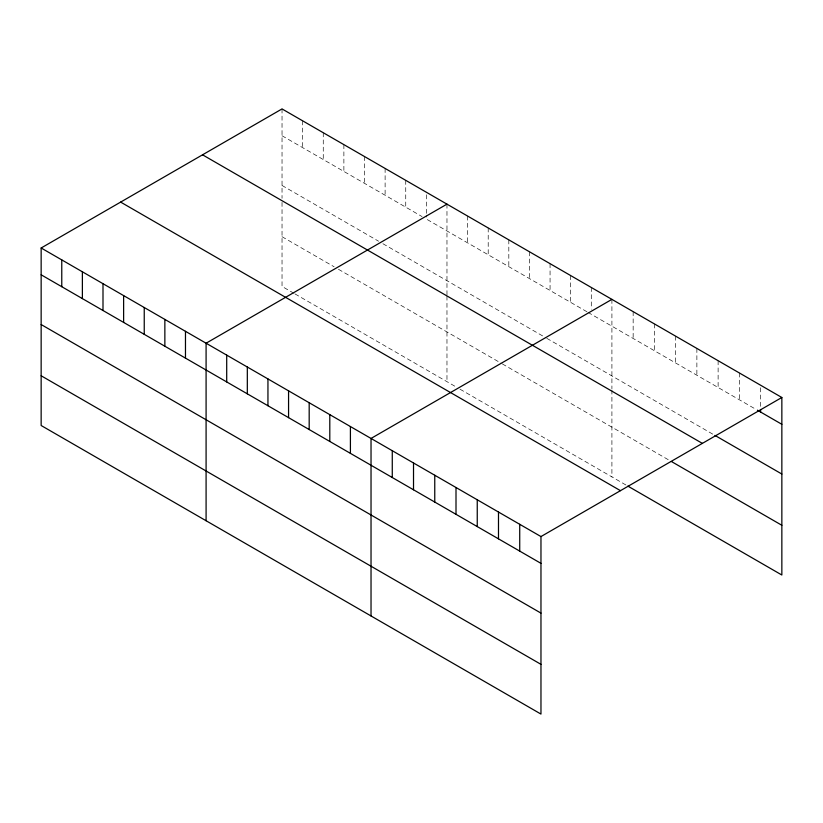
<?xml version="1.0" encoding="UTF-8"?>
<svg xmlns="http://www.w3.org/2000/svg" width="823" height="823" viewBox="0 0 823 823"><rect width="100%" height="100%" fill="white"/><g stroke="black" fill="none" stroke-linecap="round" stroke-linejoin="round"><path stroke-width="0.62" stroke-dasharray="4.12 3.09" d="M282.032 135.733L422.014 216.552M586.953 311.773L426.355 219.052L426.355 215.225M588.034 312.401L756.358 409.587M282.032 185.463L378.611 241.221M382.942 243.731L545.721 337.708M546.801 338.335L713.87 434.791M282.032 236.705L334.117 266.775M338.459 269.286L501.228 363.262M502.308 363.889L668.204 459.666M293.965 293.327L282.032 286.435L282.032 199.557M295.046 293.955L455.654 386.676M459.995 389.186L626.776 485.477M760.606 387.777L760.606 406.932M739.363 372.963L739.363 399.772M718.119 360.7L718.119 387.51M696.875 348.438L696.875 375.247M675.642 336.165L675.642 362.984M654.398 323.902L654.398 350.711M633.154 311.639L633.154 338.448M611.911 299.377L611.911 388.734M611.911 390.009L611.911 476.898M591.295 287.474L591.295 309.181M570.678 275.571L570.678 302.38M550.062 263.669L550.062 290.478M529.436 251.766L529.436 278.575M508.82 239.863L508.82 266.673M488.204 227.961L488.204 254.77M467.587 216.048L467.587 242.867M446.971 204.145L446.971 294.788M446.971 296.064L446.971 381.666M426.355 194.794L426.355 213.949M405.739 180.34L405.739 207.149M385.113 168.437L385.113 195.246M364.496 156.535L364.496 183.344M343.88 144.632L343.88 171.441M323.264 132.729L323.264 159.539M302.648 120.827L302.648 147.636M282.032 108.924L282.032 198.271"/><path stroke-width="1.23" d="M41.15 247.99L540.968 536.565L540.968 714.076L41.15 425.512L41.15 247.99L282.032 108.924L781.85 397.488L781.85 575.01L627.846 486.095M446.971 204.145L206.089 343.222L206.089 520.733M611.911 299.377L371.029 438.443L371.029 615.964M540.968 536.565L781.85 397.488M757.417 410.193L781.85 424.298M714.94 435.398L781.85 474.038M202.54 154.817L702.358 443.381M671.393 461.497L781.85 525.28M120.642 202.098L620.46 490.662M41.15 274.8L540.968 563.374M41.15 324.54L540.968 613.104M41.15 375.772L540.968 664.346M760.606 409.484L760.606 412.035M519.725 524.292L519.725 551.112M498.491 512.029L498.491 538.839M477.247 499.767L477.247 526.576M456.004 487.504L456.004 514.313M434.76 475.241L434.76 502.051M413.516 462.979L413.516 489.788M392.273 450.716L392.273 477.525M350.413 426.54L350.413 453.35M329.797 414.638L329.797 441.447M309.181 402.735L309.181 429.544M288.564 390.832L288.564 417.642M267.948 378.93L267.948 405.739M247.322 367.027L247.322 393.836M226.706 355.125L226.706 381.934M185.473 331.319L185.473 358.128M164.857 319.417L164.857 346.226M144.241 307.504L144.241 334.323M123.625 295.601L123.625 322.421M102.998 283.698L102.998 310.508M82.382 271.796L82.382 298.605M61.766 259.893L61.766 286.702"/></g></svg>
